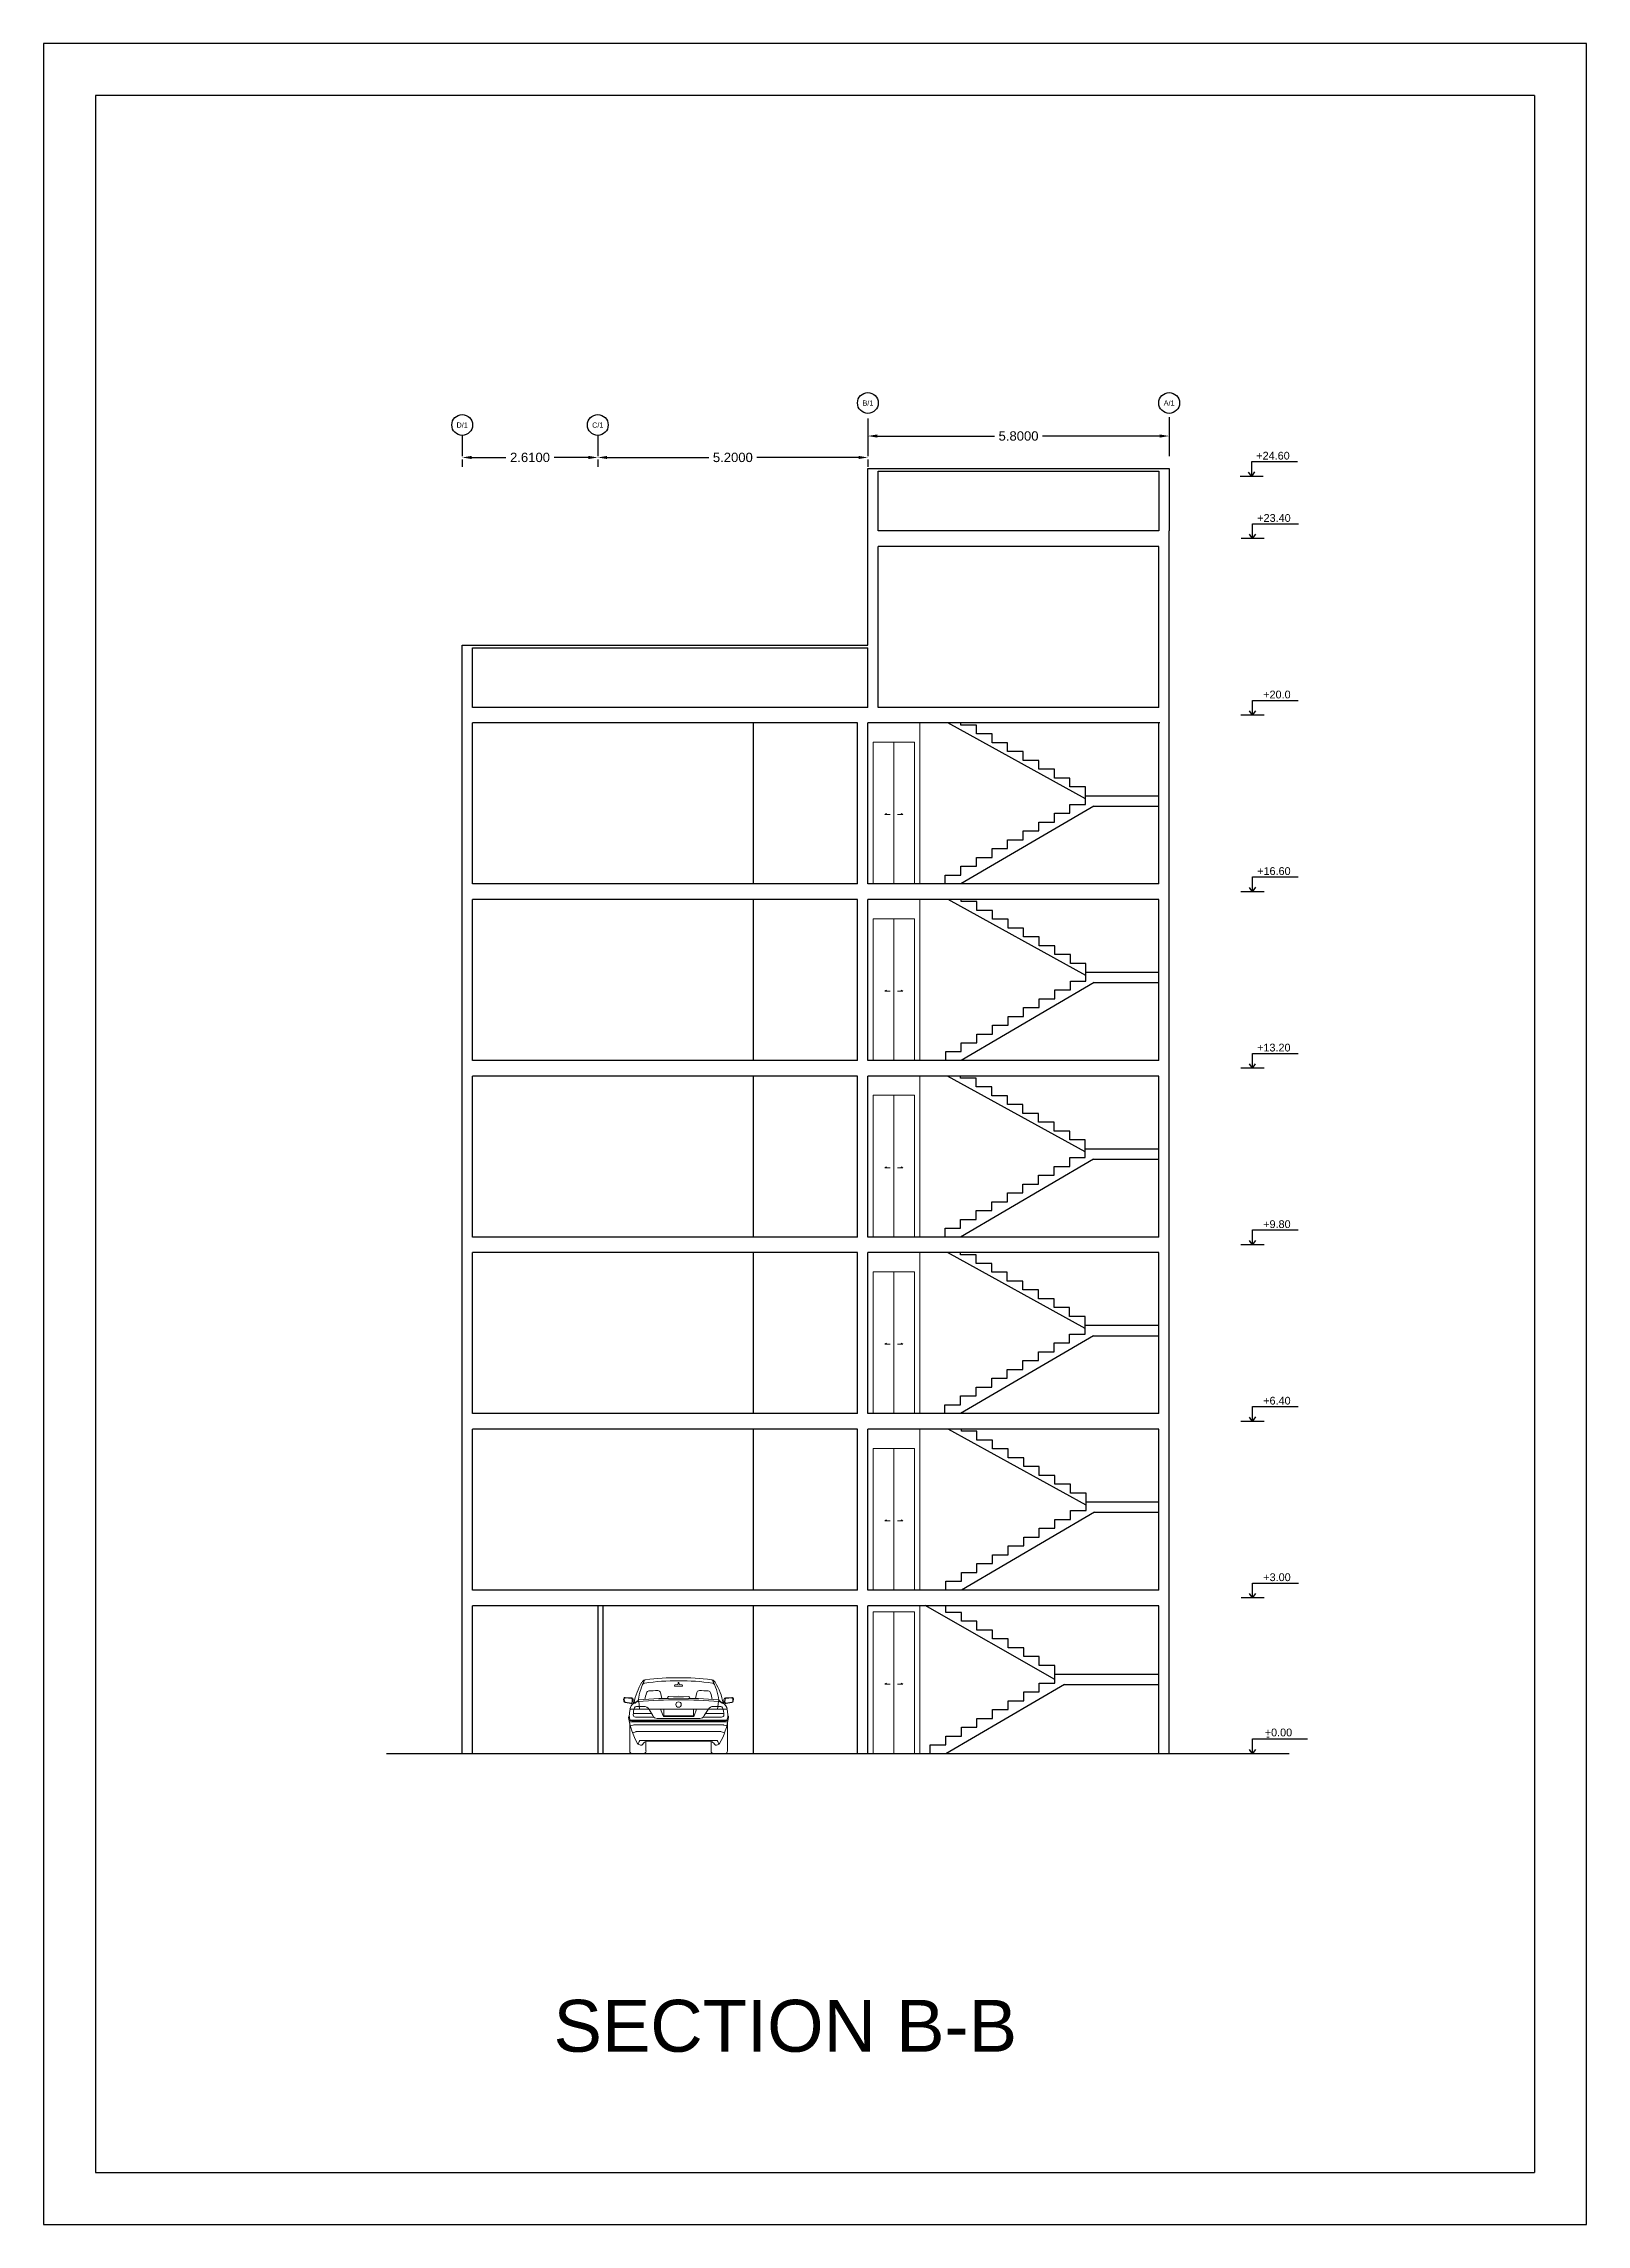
# Model space of a CAD drawing. Header units: metres. Extents: x 118 to 385, y 94 to 136.
# Drawn here: x 281.52 to 311.22, y 93.69 to 135.69 of the extents above; entities that cross this region are included whole.
import ezdxf
from ezdxf.enums import TextEntityAlignment as Align

# ---------------------------------------------------------------- set-up
doc = ezdxf.new("R2010")
doc.units = ezdxf.units.M
doc.header["$MEASUREMENT"] = 0
doc.linetypes.add('CENTER', pattern=[2, 1.25, -0.25, 0.25, -0.25])
for name, color, linetype in [('3', 3, 'Continuous'), ('6', 6, 'Continuous'), ('CENTERLINES', 7, 'Continuous'), ('GRID', 1, 'Continuous'), ('Text', 8, 'Continuous')]:
    doc.layers.add(name, color=color, linetype=linetype)
doc.layers.add('Layer5', color=31, linetype='Continuous', lineweight=9)
doc.styles.get("Standard").update_dxf_attribs({"font": 'arial.ttf'})
doc.dimstyles.get("Standard").update_dxf_attribs({"dimtxt": 0.18, "dimasz": 0.18, "dimexe": 0.18, "dimexo": 0.0625, "dimgap": 0.09, "dimtad": 0, "dimtih": 1, "dimtoh": 1, "dimdec": 4, "dimzin": 0, "dimdsep": 46, "dimtxsty": 'Standard', "dimcen": 0.09, "dimadec": 0, "dimazin": 0, "dimtfac": 1, "dimtdec": 4, "dimtofl": 0, "dimtmove": 0, "dimatfit": 3, "dimfxl": 1, "dimtolj": 1, "dimtzin": 0, "dimarcsym": 0})

# ---------------------------------------------------------------- blocks, each defined once
blk = doc.blocks.new('*D554')
at = {"color": 0, "lineweight": -2, "transparency": 16777216}
for p, q in [((297.39, 128.47), (297.39, 127.952)), ((297.57, 128.132), (299.826, 128.132)), ((303.01, 128.132), (300.753, 128.132)), ((303.19, 128.494), (303.19, 127.952))]:
    blk.add_line(p, q, dxfattribs=at)
at = {"color": 0, "transparency": 16777216}
for points in [[(297.57, 128.162), (297.57, 128.102), (297.39, 128.132)], [(303.01, 128.162), (303.01, 128.102), (303.19, 128.132)]]:
    blk.add_solid(points, dxfattribs=at)
at = {"layer": 'Defpoints', "color": 0, "transparency": 16777216}
for p in [(297.39, 128.533), (303.19, 128.556), (297.39, 128.132)]:
    blk.add_point(p, dxfattribs=at)
at = {"color": 0, "transparency": 16777216, "insert": (300.29, 128.132), "char_height": 0.18, "attachment_point": 5}
blk.add_mtext('\\A1;5.8000', dxfattribs=at)
blk = doc.blocks.new('*D555')
at = {"color": 0, "lineweight": -2, "transparency": 16777216}
for p, q in [((292.19, 127.682), (292.19, 127.539)), ((292.37, 127.719), (294.326, 127.719)), ((297.21, 127.719), (295.253, 127.719)), ((297.39, 127.682), (297.39, 127.539))]:
    blk.add_line(p, q, dxfattribs=at)
at = {"color": 0, "transparency": 16777216}
for points in [[(292.37, 127.749), (292.37, 127.689), (292.19, 127.719)], [(297.21, 127.749), (297.21, 127.689), (297.39, 127.719)]]:
    blk.add_solid(points, dxfattribs=at)
at = {"layer": 'Defpoints', "color": 0, "transparency": 16777216}
for p in [(292.19, 127.745), (292.19, 127.719), (297.39, 127.745)]:
    blk.add_point(p, dxfattribs=at)
at = {"color": 0, "transparency": 16777216, "insert": (294.79, 127.719), "char_height": 0.18, "attachment_point": 5}
blk.add_mtext('\\A1;5.2000', dxfattribs=at)
blk = doc.blocks.new('*D556')
at = {"color": 0, "lineweight": -2, "transparency": 16777216}
for p, q in [((289.58, 127.682), (289.58, 127.539)), ((289.76, 127.719), (290.42, 127.719)), ((292.01, 127.719), (291.35, 127.719)), ((292.19, 127.682), (292.19, 127.539))]:
    blk.add_line(p, q, dxfattribs=at)
at = {"color": 0, "transparency": 16777216}
for points in [[(289.76, 127.749), (289.76, 127.689), (289.58, 127.719)], [(292.01, 127.749), (292.01, 127.689), (292.19, 127.719)]]:
    blk.add_solid(points, dxfattribs=at)
at = {"layer": 'Defpoints', "color": 0, "transparency": 16777216}
for p in [(289.58, 127.745), (289.58, 127.719), (292.19, 127.745)]:
    blk.add_point(p, dxfattribs=at)
at = {"color": 0, "transparency": 16777216, "insert": (290.885, 127.719), "char_height": 0.18, "attachment_point": 5}
blk.add_mtext('\\A1;2.6100', dxfattribs=at)
blk = doc.blocks.new('ACAR')
for p, q in [((-0.323, 0.823), (-0.349, 0.938)), ((-0.209, 0.849), (-0.222, 0.826)), ((0, 0.867), (-0.193, 0.86)), ((-0.072, 1.086), (-0.077, 1.071)), ((-0.068, 1.059), (0, 1.059)), ((-0.021, 1.093), (-0.067, 1.09)), ((-0.007, 1.127), (-0.009, 1.104)), ((0.068, 1.059), (0, 1.059)), ((0, 0.867), (0.193, 0.86)), ((0.007, 1.127), (0.009, 1.104)), ((0.021, 1.093), (0.067, 1.09)), ((0.072, 1.086), (0.077, 1.071)), ((0.209, 0.849), (0.222, 0.826)), ((0.323, 0.823), (0.349, 0.938)), ((-1.047, 0.812), (-1.042, 0.773)), ((-0.909, 0.827), (-1.026, 0.834)), ((-1.026, 0.755), (-0.909, 0.737)), ((-0.933, 0.616), (-0.937, 0.616)), ((-0.892, 0.752), (-0.895, 0.813)), ((-0.521, 0.537), (-0.872, 0.537)), ((0, 0.62), (-0.857, 0.62)), ((-0.474, 0.465), (-0.829, 0.465)), ((-0.674, 0.671), (-0.813, 0.671)), ((-0.776, 0.794), (-0.767, 0.767)), ((-0.774, 0.803), (-0.772, 0.802)), ((-0.767, 0.767), (-0.749, 0.62)), ((-0.496, 0.496), (-0.568, 0.612)), ((0, 0.439), (-0.409, 0.439)), ((-0.299, 0.492), (-0.345, 0.62)), ((-0.285, 0.502), (-0.285, 0.62)), ((0, 0.489), (-0.272, 0.489)), ((0, 0.476), (-0.271, 0.476)), ((0, 0.62), (0.857, 0.62)), ((0, 0.489), (0.272, 0.489)), ((0, 0.476), (0.271, 0.476)), ((0, 0.439), (0.409, 0.439)), ((0.285, 0.502), (0.285, 0.62)), ((0.299, 0.492), (0.345, 0.62)), ((0.474, 0.465), (0.829, 0.465)), ((0.496, 0.496), (0.568, 0.612)), ((0.521, 0.537), (0.872, 0.537)), ((0.674, 0.671), (0.813, 0.671)), ((0.767, 0.767), (0.749, 0.62)), ((0.776, 0.794), (0.767, 0.767)), ((0.774, 0.803), (0.772, 0.802)), ((0.892, 0.752), (0.895, 0.813)), ((0.909, 0.827), (1.026, 0.834)), ((1.026, 0.755), (0.909, 0.737)), ((0.933, 0.616), (0.937, 0.616)), ((1.047, 0.812), (1.042, 0.773)), ((-0.92, 0.407), (-0.952, 0.401)), ((-0.896, 0.395), (-0.949, 0.385)), ((-0.902, 0.375), (-0.945, 0.366)), ((-0.941, -0.187), (-0.941, 0.346)), ((-0.879, 0.312), (-0.93, 0.299)), ((0, 0.408), (-0.909, 0.408)), ((0, 0.395), (-0.896, 0.395)), ((0, 0.376), (-0.889, 0.376)), ((-0.825, 0.184), (-0.886, 0.161)), ((0, 0.314), (-0.863, 0.314)), ((0, 0.188), (-0.802, 0.188)), ((0, 0.018), (-0.728, 0.018)), ((0, 0), (-0.611, 0)), ((0, 0.408), (0.909, 0.408)), ((0, 0.395), (0.896, 0.395)), ((0, 0.376), (0.889, 0.376)), ((0, 0.314), (0.863, 0.314)), ((0, 0.188), (0.802, 0.188)), ((0, 0.018), (0.728, 0.018)), ((0, 0), (0.611, 0)), ((0.825, 0.184), (0.886, 0.161)), ((0.879, 0.312), (0.93, 0.299)), ((0.896, 0.395), (0.949, 0.385)), ((0.902, 0.375), (0.945, 0.366)), ((0.92, 0.407), (0.952, 0.401)), ((0.941, -0.187), (0.941, 0.346)), ((-0.891, -0.238), (-0.677, -0.238)), ((-0.777, -0.054), (-0.757, -0.002)), ((-0.627, -0.187), (-0.627, -0.002)), ((0.627, -0.187), (0.627, -0.002)), ((0.891, -0.238), (0.677, -0.238)), ((0.777, -0.054), (0.757, -0.002))]:
    blk.add_line(p, q)
for points in [[(-0.902, 0.837), (-1.025, 0.844, 0.464713), (-1.057, 0.811), (-1.052, 0.772, 0.336914), (-1.027, 0.746), (-0.881, 0.722)], [(0.902, 0.837), (1.025, 0.844, -0.464713), (1.057, 0.811), (1.052, 0.772, -0.336914), (1.027, 0.746), (0.881, 0.722)]]:
    blk.add_lwpolyline(points, format="xyb")
for centre, radius, start, end in [((0.25, 0.547), 1.122, 148.2567, 170.3602), ((0.532, 0.586), 1.325, 153.1256, 170.9416), ((-0.598, 1.07), 0.125, 114.2727, 147.9429), ((-0.646, 1.069), 0.0517, 95.3452, 165.4082), ((-0.616, 1.059), 0.125, 98.2803, 107.1446), ((-0.052, -2.876), 4.041, 89.2666, 98.5259), ((0.481, 0.599), 1.148, 163.0809, 169.5558), ((-0.052, -2.816), 4.041, 89.2666, 98.2803), ((-0.569, 0.919), 0.0502, 93.3321, 163.0809), ((-0.009, -8.715), 9.7, 92.3114, 93.3321), ((-0.398, 0.927), 0.0502, 12.7137, 92.3114), ((-0.193, 0.841), 0.0188, 92.1733, 152.6842), ((-0.068, 1.068), 0.00941, 162.4632, 270), ((-0.066, 1.084), 0.00627, 100.9466, 162.4632), ((-0.021, 1.105), 0.0125, 272.7001, 355.9646), ((0, 1.127), 0.00717, 90, 178.4777), ((0.052, -2.816), 4.041, 81.7197, 90.7334), ((0.052, -2.876), 4.041, 81.4741, 90.7334), ((0, 1.127), 0.00717, 1.5223, 90), ((0.021, 1.105), 0.0125, 184.0354, 267.2999), ((0.066, 1.084), 0.00627, 17.5368, 79.0534), ((0.068, 1.068), 0.00941, 270, 17.5368), ((0.193, 0.841), 0.0188, 27.3158, 87.8267), ((0.398, 0.927), 0.0502, 87.6886, 167.2863), ((0.009, -8.715), 9.7, 86.6679, 87.6886), ((0.569, 0.919), 0.0502, 16.9191, 86.6679), ((-0.481, 0.599), 1.148, 10.4442, 16.9191), ((0.616, 1.059), 0.125, 72.8554, 81.7197), ((-0.532, 0.586), 1.325, 9.0584, 26.8744), ((0.598, 1.07), 0.125, 32.0571, 65.7273), ((0.646, 1.069), 0.0517, 14.5918, 84.6548), ((-0.272, 0.538), 1.145, 9.8678, 31.5153), ((-1.027, 0.814), 0.02, 86.8302, 186.4624), ((-1.023, 0.775), 0.02, 186.4624, 260.9399), ((-0.926, 0.464), 0.0351, 130.2778, 186.0921), ((0.354, 0.631), 1.326, 187.3981, 210.552), ((-0.499, 0.498), 0.449, 164.7778, 180.9566), ((-0.509, 0.534), 0.441, 185.5666, 196.9837), ((-0.781, 0.596), 0.158, 118.5134, 172.665), ((-0.875, 0.209), 0.411, 87.3844, 98.0458), ((-0.91, 0.812), 0.015, 2.571, 86.4627), ((-0.907, 0.752), 0.015, 260.9399, 2.571), ((-0.904, 0.807), 0.03, 357.8689, 86.4627), ((-0.882, 0.712), 0.01, 56.7449, 80.9399), ((-0.424, 0.498), 0.449, 160.8185, 178.5407), ((-0.829, 0.509), 0.0439, 178.5407, 270), ((-1.028, 1.064), 0.372, 297.4849, 311.7816), ((-0.813, 0.633), 0.0376, 90, 160.8185), ((-0.788, 0.796), 0.0125, 311.7816, 350.2116), ((-0.772, 0.735), 0.0314, 94.5292, 103.4183), ((-0.009, -8.903), 9.7, 89.9496, 94.5292), ((-0.764, 0.811), 0.0125, 231.1355, 274.4634), ((-0.009, -8.872), 9.7, 89.9496, 94.4634), ((-0.674, 0.546), 0.125, 31.9122, 90), ((-0.409, 0.533), 0.0941, 203.0649, 270), ((-0.271, 0.507), 0.0314, 208.5068, 270), ((-0.272, 0.502), 0.0125, 180, 270), ((0, 0.708), 0.0521, 90, 270), ((0.009, -8.872), 9.7, 85.5366, 90.0504), ((0.009, -8.903), 9.7, 85.4708, 90.0504), ((0, 0.708), 0.0521, 270, 90), ((0.271, 0.507), 0.0314, 270, 331.4932), ((0.272, 0.502), 0.0125, 270, 360), ((0.409, 0.533), 0.0941, 270, 336.9351), ((0.674, 0.546), 0.125, 90, 148.0878), ((0.764, 0.811), 0.0125, 265.5366, 308.8645), ((0.772, 0.735), 0.0314, 76.5817, 85.4708), ((0.788, 0.796), 0.0125, 189.7884, 228.2184), ((1.028, 1.064), 0.372, 228.2184, 242.5151), ((-0.354, 0.631), 1.326, 329.448, 352.6019), ((0.813, 0.633), 0.0376, 19.1815, 90), ((0.829, 0.509), 0.0439, 270, 1.4593), ((0.424, 0.498), 0.449, 1.4593, 19.1815), ((0.781, 0.596), 0.158, 7.335, 61.4866), ((0.875, 0.209), 0.411, 81.9542, 92.6156), ((0.904, 0.807), 0.03, 93.5373, 182.1311), ((0.882, 0.712), 0.01, 99.0601, 123.2551), ((0.907, 0.752), 0.015, 177.429, 279.0601), ((0.91, 0.812), 0.015, 93.5373, 177.429), ((0.509, 0.534), 0.441, 343.0163, 354.4334), ((0.499, 0.498), 0.449, 359.0434, 15.2222), ((0.926, 0.464), 0.0351, 353.9079, 49.7222), ((1.027, 0.814), 0.02, 353.5376, 93.1698), ((1.023, 0.775), 0.02, 279.0601, 353.5376), ((-0.909, 0.345), 0.0627, 90, 99.9837), ((-0.889, 0.314), 0.0627, 90, 101.5164), ((-0.863, 0.251), 0.0627, 90, 104.521), ((-0.802, 0.125), 0.0627, 90, 110.7649), ((-0.728, -0.014), 0.0314, 90, 158.4736), ((-0.611, -0.063), 0.0627, 90, 123.3828), ((0.611, -0.063), 0.0627, 56.6172, 90), ((0.728, -0.014), 0.0314, 21.5264, 90), ((0.802, 0.125), 0.0627, 69.2351, 90), ((0.863, 0.251), 0.0627, 75.479, 90), ((0.889, 0.314), 0.0627, 78.4836, 90), ((0.909, 0.345), 0.0627, 80.0163, 90), ((-0.891, -0.187), 0.0502, 180, 270), ((-0.761, -0.027), 0.0314, 210.552, 238.517), ((-0.685, 0.097), 0.177, 238.517, 260.417), ((-0.713, -0.065), 0.0125, 264.2413, 338.0108), ((-0.547, -0.16), 0.179, 123.3828, 149.7296), ((-0.677, -0.187), 0.0502, 270, 0), ((0.677, -0.187), 0.0502, 180, 270), ((0.547, -0.16), 0.179, 30.2704, 56.6172), ((0.713, -0.065), 0.0125, 201.9892, 275.7587), ((0.685, 0.097), 0.177, 279.583, 301.483), ((0.761, -0.027), 0.0314, 301.483, 329.448), ((0.891, -0.187), 0.0502, 270, 0)]:
    blk.add_arc(centre, radius, start, end)
for points in [[(-0.858, 0.734), (-0.876, 0.742), (-0.875, 0.774), (-0.874, 0.806)], [(0.858, 0.734), (0.876, 0.742), (0.875, 0.774), (0.874, 0.806)]]:
    blk.add_open_spline(points, degree=3)
for points in [[(-0.856, 0.734), (-0.85, 0.732), (-0.836, 0.728), (-0.818, 0.756), (-0.795, 0.762), (-0.779, 0.766)], [(0.856, 0.734), (0.85, 0.732), (0.836, 0.728), (0.818, 0.756), (0.795, 0.762), (0.779, 0.766)]]:
    blk.add_open_spline(points, degree=3, knots=[0, 0, 0, 0, 0.0285739, 0.0606288, 0.1378858, 0.1378858, 0.1378858, 0.1378858])

msp = doc.modelspace()

# ---------------------------------------------------------------- linework, layer by layer
for p, q in [((311.22146, 135.68933), (281.52146, 135.68933)), ((281.52146, 135.68933), (281.52146, 93.68933)), ((311.22146, 93.68933), (311.22146, 135.68933)), ((310.22146, 134.68933), (282.52146, 134.68933)), ((282.52146, 134.68933), (282.52146, 94.68933)), ((310.22146, 134.68933), (310.22146, 94.68933)), ((297.38969, 126.30516), (297.38969, 127.50516)), ((297.38969, 127.50516), (303.18969, 127.50516)), ((297.58969, 127.45516), (302.98969, 127.45516)), ((297.58969, 126.30516), (297.58969, 127.45516)), ((302.98969, 127.45516), (302.98969, 126.30516)), ((303.18969, 127.50516), (303.18969, 126.30516)), ((289.57969, 122.90516), (289.57969, 124.10516)), ((289.57969, 124.10516), (297.38969, 124.10516)), ((289.77969, 122.90516), (289.77969, 124.05516)), ((289.77969, 124.05516), (297.38969, 124.05516)), ((301.57966, 121.14291), (298.92714, 122.60516)), ((299.17966, 122.56516), (299.17966, 122.60516)), ((299.47966, 122.56516), (299.17966, 122.56516)), ((299.47966, 122.39516), (299.47966, 122.56516)), ((299.77966, 122.39516), (299.47966, 122.39516)), ((299.77966, 122.22516), (299.77966, 122.39516)), ((300.07966, 122.22516), (299.77966, 122.22516)), ((300.07966, 122.05516), (300.07966, 122.22516)), ((300.37966, 122.05516), (300.07966, 122.05516)), ((300.37966, 121.88516), (300.37966, 122.05516)), ((300.67966, 121.88516), (300.37966, 121.88516)), ((300.67966, 121.71516), (300.67966, 121.88516)), ((300.97966, 121.71516), (300.67966, 121.71516)), ((300.97966, 121.54516), (300.97966, 121.71516)), ((301.27966, 121.54516), (300.97966, 121.54516)), ((301.27966, 121.37516), (301.27966, 121.54516)), ((301.27966, 121.37516), (301.27966, 121.54516)), ((301.73999, 121.00516), (299.17966, 119.50516)), ((301.57966, 121.37516), (301.27966, 121.37516)), ((301.27966, 120.86516), (301.27966, 121.03516)), ((301.27966, 121.03516), (301.57966, 121.03516)), ((301.57966, 121.20516), (301.57966, 121.37516)), ((301.57966, 121.03516), (301.57966, 121.20516)), ((301.57966, 121.20516), (302.97966, 121.20516)), ((301.73999, 121.00516), (302.97966, 121.00516)), ((300.67966, 120.52516), (300.67966, 120.69516)), ((300.67966, 120.69516), (300.97966, 120.69516)), ((300.97966, 120.69516), (300.97966, 120.86516)), ((300.97966, 120.86516), (301.27966, 120.86516)), ((299.77966, 120.01516), (299.77966, 120.18516)), ((299.77966, 120.18516), (300.07966, 120.18516)), ((300.07966, 120.18516), (300.07966, 120.35516)), ((300.07966, 120.35516), (300.37966, 120.35516)), ((300.37966, 120.35516), (300.37966, 120.52516)), ((300.37966, 120.52516), (300.67966, 120.52516)), ((299.17966, 119.67516), (299.17966, 119.84516)), ((299.17966, 119.67516), (299.17966, 119.84516)), ((299.17966, 119.84516), (299.47966, 119.84516)), ((299.47966, 119.84516), (299.47966, 120.01516)), ((299.47966, 120.01516), (299.77966, 120.01516)), ((298.87966, 119.50516), (298.87966, 119.67516)), ((298.87966, 119.67516), (299.17966, 119.67516)), ((301.5871, 117.74291), (298.93458, 119.20516)), ((299.1871, 119.16516), (299.1871, 119.20516)), ((299.4871, 119.16516), (299.1871, 119.16516)), ((299.4871, 118.99516), (299.4871, 119.16516)), ((299.7871, 118.99516), (299.4871, 118.99516)), ((299.7871, 118.82516), (299.7871, 118.99516)), ((300.0871, 118.82516), (299.7871, 118.82516)), ((300.0871, 118.65516), (300.0871, 118.82516)), ((300.3871, 118.65516), (300.0871, 118.65516)), ((300.3871, 118.48516), (300.3871, 118.65516)), ((300.6871, 118.48516), (300.3871, 118.48516)), ((300.6871, 118.31516), (300.6871, 118.48516)), ((300.9871, 118.31516), (300.6871, 118.31516)), ((300.9871, 118.14516), (300.9871, 118.31516)), ((301.2871, 118.14516), (300.9871, 118.14516)), ((301.2871, 117.97516), (301.2871, 118.14516)), ((301.2871, 117.97516), (301.2871, 118.14516)), ((301.74743, 117.60516), (299.1871, 116.10516)), ((301.5871, 117.97516), (301.2871, 117.97516)), ((301.2871, 117.46516), (301.2871, 117.63516)), ((301.2871, 117.63516), (301.5871, 117.63516)), ((301.5871, 117.80516), (301.5871, 117.97516)), ((301.5871, 117.63516), (301.5871, 117.80516)), ((301.5871, 117.80516), (302.9871, 117.80516)), ((301.74743, 117.60516), (302.9871, 117.60516)), ((300.6871, 117.12516), (300.6871, 117.29516)), ((300.6871, 117.29516), (300.9871, 117.29516)), ((300.9871, 117.29516), (300.9871, 117.46516)), ((300.9871, 117.46516), (301.2871, 117.46516)), ((299.7871, 116.61516), (299.7871, 116.78516)), ((299.7871, 116.78516), (300.0871, 116.78516)), ((300.0871, 116.78516), (300.0871, 116.95516)), ((300.0871, 116.95516), (300.3871, 116.95516)), ((300.3871, 116.95516), (300.3871, 117.12516)), ((300.3871, 117.12516), (300.6871, 117.12516)), ((299.1871, 116.27516), (299.1871, 116.44516)), ((299.1871, 116.27516), (299.1871, 116.44516)), ((299.1871, 116.44516), (299.4871, 116.44516)), ((299.4871, 116.44516), (299.4871, 116.61516)), ((299.4871, 116.61516), (299.7871, 116.61516)), ((298.8871, 116.10516), (298.8871, 116.27516)), ((298.8871, 116.27516), (299.1871, 116.27516)), ((301.57484, 114.34291), (298.92232, 115.80516)), ((299.17484, 115.76516), (299.17484, 115.80516)), ((299.47484, 115.76516), (299.17484, 115.76516)), ((299.47484, 115.59516), (299.47484, 115.76516)), ((299.77484, 115.59516), (299.47484, 115.59516)), ((299.77484, 115.42516), (299.77484, 115.59516)), ((300.07484, 115.42516), (299.77484, 115.42516)), ((300.07484, 115.25516), (300.07484, 115.42516)), ((300.37484, 115.25516), (300.07484, 115.25516)), ((300.37484, 115.08516), (300.37484, 115.25516)), ((300.67484, 115.08516), (300.37484, 115.08516)), ((300.67484, 114.91516), (300.67484, 115.08516)), ((300.97484, 114.91516), (300.67484, 114.91516)), ((300.97484, 114.74516), (300.97484, 114.91516)), ((301.27484, 114.74516), (300.97484, 114.74516)), ((301.27484, 114.57516), (301.27484, 114.74516)), ((301.27484, 114.57516), (301.27484, 114.74516)), ((301.57484, 114.57516), (301.27484, 114.57516)), ((301.57484, 114.40516), (301.57484, 114.57516)), ((301.57484, 114.23516), (301.57484, 114.40516)), ((301.57484, 114.40516), (302.97484, 114.40516)), ((301.73517, 114.20516), (299.17484, 112.70516)), ((300.67484, 113.72516), (300.67484, 113.89516)), ((300.67484, 113.89516), (300.97484, 113.89516)), ((300.97484, 113.89516), (300.97484, 114.06516)), ((300.97484, 114.06516), (301.27484, 114.06516)), ((301.27484, 114.06516), (301.27484, 114.23516)), ((301.27484, 114.23516), (301.57484, 114.23516)), ((301.73517, 114.20516), (302.97484, 114.20516)), ((300.07484, 113.38516), (300.07484, 113.55516)), ((300.07484, 113.55516), (300.37484, 113.55516)), ((300.37484, 113.55516), (300.37484, 113.72516)), ((300.37484, 113.72516), (300.67484, 113.72516)), ((299.17484, 112.87516), (299.17484, 113.04516)), ((299.17484, 112.87516), (299.17484, 113.04516)), ((299.17484, 113.04516), (299.47484, 113.04516)), ((299.47484, 113.04516), (299.47484, 113.21516)), ((299.47484, 113.21516), (299.77484, 113.21516)), ((299.77484, 113.21516), (299.77484, 113.38516)), ((299.77484, 113.38516), (300.07484, 113.38516)), ((298.87484, 112.70516), (298.87484, 112.87516)), ((298.87484, 112.87516), (299.17484, 112.87516)), ((301.57379, 110.94291), (298.92127, 112.40516)), ((299.17379, 112.36516), (299.17379, 112.40516)), ((299.47379, 112.36516), (299.17379, 112.36516)), ((299.47379, 112.19516), (299.47379, 112.36516)), ((299.77379, 112.19516), (299.47379, 112.19516)), ((299.77379, 112.02516), (299.77379, 112.19516)), ((300.07379, 112.02516), (299.77379, 112.02516)), ((300.07379, 111.85516), (300.07379, 112.02516)), ((300.37379, 111.85516), (300.07379, 111.85516)), ((300.37379, 111.68516), (300.37379, 111.85516)), ((300.67379, 111.68516), (300.37379, 111.68516)), ((300.67379, 111.51516), (300.67379, 111.68516)), ((300.97379, 111.51516), (300.67379, 111.51516)), ((300.97379, 111.34516), (300.97379, 111.51516)), ((301.27379, 111.34516), (300.97379, 111.34516)), ((301.27379, 111.17516), (301.27379, 111.34516)), ((301.27379, 111.17516), (301.27379, 111.34516)), ((301.57379, 111.17516), (301.27379, 111.17516)), ((301.57379, 111.00516), (301.57379, 111.17516)), ((301.57379, 110.83516), (301.57379, 111.00516)), ((301.57379, 111.00516), (302.97379, 111.00516)), ((301.73412, 110.80516), (299.17379, 109.30516)), ((300.67379, 110.32516), (300.67379, 110.49516)), ((300.67379, 110.49516), (300.97379, 110.49516)), ((300.97379, 110.49516), (300.97379, 110.66516)), ((300.97379, 110.66516), (301.27379, 110.66516)), ((301.27379, 110.66516), (301.27379, 110.83516)), ((301.27379, 110.83516), (301.57379, 110.83516)), ((301.73412, 110.80516), (302.97379, 110.80516)), ((300.07379, 109.98516), (300.07379, 110.15516)), ((300.07379, 110.15516), (300.37379, 110.15516)), ((300.37379, 110.15516), (300.37379, 110.32516)), ((300.37379, 110.32516), (300.67379, 110.32516)), ((299.17379, 109.47516), (299.17379, 109.64516)), ((299.17379, 109.47516), (299.17379, 109.64516)), ((299.17379, 109.64516), (299.47379, 109.64516)), ((299.47379, 109.64516), (299.47379, 109.81516)), ((299.47379, 109.81516), (299.77379, 109.81516)), ((299.77379, 109.81516), (299.77379, 109.98516)), ((299.77379, 109.98516), (300.07379, 109.98516)), ((298.87379, 109.30516), (298.87379, 109.47516)), ((298.87379, 109.47516), (299.17379, 109.47516)), ((301.58969, 107.54291), (298.93716, 109.00516)), ((299.18969, 108.96516), (299.18969, 109.00516)), ((299.48969, 108.96516), (299.18969, 108.96516)), ((299.48969, 108.79516), (299.48969, 108.96516)), ((299.78969, 108.79516), (299.48969, 108.79516)), ((299.78969, 108.62516), (299.78969, 108.79516)), ((300.08969, 108.62516), (299.78969, 108.62516)), ((300.08969, 108.45516), (300.08969, 108.62516)), ((300.38969, 108.45516), (300.08969, 108.45516)), ((300.38969, 108.28516), (300.38969, 108.45516)), ((300.68969, 108.28516), (300.38969, 108.28516)), ((300.68969, 108.11516), (300.68969, 108.28516)), ((300.98969, 108.11516), (300.68969, 108.11516)), ((300.98969, 107.94516), (300.98969, 108.11516)), ((301.28969, 107.94516), (300.98969, 107.94516)), ((301.28969, 107.77516), (301.28969, 107.94516)), ((301.28969, 107.77516), (301.28969, 107.94516)), ((301.58969, 107.77516), (301.28969, 107.77516)), ((301.58969, 107.60516), (301.58969, 107.77516)), ((301.58969, 107.43516), (301.58969, 107.60516)), ((301.58969, 107.60516), (302.98969, 107.60516)), ((301.75001, 107.40516), (299.18969, 105.90516)), ((300.98969, 107.09516), (300.98969, 107.26516)), ((300.98969, 107.26516), (301.28969, 107.26516)), ((301.28969, 107.26516), (301.28969, 107.43516)), ((301.28969, 107.43516), (301.58969, 107.43516)), ((301.75001, 107.40516), (302.98969, 107.40516)), ((300.08969, 106.58516), (300.08969, 106.75516)), ((300.08969, 106.75516), (300.38969, 106.75516)), ((300.38969, 106.75516), (300.38969, 106.92516)), ((300.38969, 106.92516), (300.68969, 106.92516)), ((300.68969, 106.92516), (300.68969, 107.09516)), ((300.68969, 107.09516), (300.98969, 107.09516)), ((299.48969, 106.24516), (299.48969, 106.41516)), ((299.48969, 106.41516), (299.78969, 106.41516)), ((299.78969, 106.41516), (299.78969, 106.58516)), ((299.78969, 106.58516), (300.08969, 106.58516)), ((298.88969, 105.90516), (298.88969, 106.07516)), ((298.88969, 106.07516), (299.18969, 106.07516)), ((299.18969, 106.07516), (299.18969, 106.24516)), ((299.18969, 106.07516), (299.18969, 106.24516)), ((299.18969, 106.24516), (299.48969, 106.24516)), ((292.18969, 105.60516), (292.18969, 102.75516)), ((292.28969, 105.60516), (292.28969, 102.75516)), ((300.98739, 104.18258), (298.48972, 105.60657)), ((298.88969, 105.47516), (298.88969, 105.60516)), ((299.18969, 105.47516), (298.88969, 105.47516)), ((299.18969, 105.30516), (299.18969, 105.47516)), ((299.48969, 105.30516), (299.18969, 105.30516)), ((299.48969, 105.13516), (299.48969, 105.30516)), ((299.78969, 105.13516), (299.48969, 105.13516)), ((299.78969, 104.96516), (299.78969, 105.13516)), ((300.08969, 104.96516), (299.78969, 104.96516)), ((300.08969, 104.79516), (300.08969, 104.96516)), ((300.38969, 104.79516), (300.08969, 104.79516)), ((300.38969, 104.62516), (300.38969, 104.79516)), ((300.68969, 104.62516), (300.38969, 104.62516)), ((300.68969, 104.45516), (300.68969, 104.62516)), ((300.98969, 104.45516), (300.68969, 104.45516)), ((300.98969, 104.28516), (300.98969, 104.45516)), ((300.98969, 104.11516), (300.98969, 104.28516)), ((300.98969, 104.28516), (302.98969, 104.28516)), ((301.17627, 104.08516), (298.88866, 102.75321)), ((300.08969, 103.60516), (300.08969, 103.77516)), ((300.08969, 103.77516), (300.38969, 103.77516)), ((300.38969, 103.77516), (300.38969, 103.94516)), ((300.38969, 103.94516), (300.68969, 103.94516)), ((300.68969, 103.94516), (300.68969, 104.11516)), ((300.68969, 104.11516), (300.98969, 104.11516)), ((301.17627, 104.08516), (302.98969, 104.08516)), ((299.48969, 103.26516), (299.48969, 103.43516)), ((299.48969, 103.43516), (299.78969, 103.43516)), ((299.78969, 103.43516), (299.78969, 103.60516)), ((299.78969, 103.60516), (300.08969, 103.60516)), ((298.58969, 102.75516), (298.58969, 102.92516)), ((298.58969, 102.92516), (298.88969, 102.92516)), ((298.88969, 102.92516), (298.88969, 103.09516)), ((298.88969, 102.92516), (298.88969, 103.09516)), ((298.88969, 103.09516), (299.18969, 103.09516)), ((299.18969, 103.09516), (299.18969, 103.26516)), ((299.18969, 103.26516), (299.48969, 103.26516)), ((288.12414, 102.75516), (305.49732, 102.75516)), ((297.38969, 102.75516), (297.68969, 102.75516)), ((282.52146, 94.68933), (310.22146, 94.68933)), ((281.52146, 93.68933), (311.22146, 93.68933))]:
    msp.add_line(p, q)
at = {"layer": '3', "color": 7, "lineweight": 0}
for p, q in [((297.88969, 122.23463), (297.88969, 119.50516)), ((298.38969, 122.60516), (298.38969, 119.50516)), ((297.71772, 120.84068), (297.74791, 120.85994)), ((297.82054, 120.84068), (297.71772, 120.84068)), ((297.95884, 120.84068), (298.06166, 120.84068)), ((298.06166, 120.84068), (298.03147, 120.85994)), ((298.38969, 119.20516), (298.38969, 116.10516)), ((297.88969, 118.83463), (297.88969, 116.10516)), ((297.71772, 117.44068), (297.74791, 117.45994)), ((297.82054, 117.44068), (297.71772, 117.44068)), ((297.95884, 117.44068), (298.06166, 117.44068)), ((298.06166, 117.44068), (298.03147, 117.45994)), ((298.38969, 115.80516), (298.38969, 112.70516)), ((297.88969, 115.43463), (297.88969, 112.70516)), ((297.71772, 114.04068), (297.74791, 114.05994)), ((297.82054, 114.04068), (297.71772, 114.04068)), ((297.95884, 114.04068), (298.06166, 114.04068)), ((298.06166, 114.04068), (298.03147, 114.05994)), ((298.38969, 112.40516), (298.38969, 109.30516)), ((297.88969, 112.03463), (297.88969, 109.30516)), ((297.71772, 110.64068), (297.74791, 110.65994)), ((297.82054, 110.64068), (297.71772, 110.64068)), ((297.95884, 110.64068), (298.06166, 110.64068)), ((298.06166, 110.64068), (298.03147, 110.65994)), ((298.38969, 109.00516), (298.38969, 105.90516)), ((297.38969, 108.63463), (297.38969, 105.90516)), ((297.88969, 108.63463), (297.88969, 105.90516)), ((297.71772, 107.24068), (297.74791, 107.25994)), ((297.82054, 107.24068), (297.71772, 107.24068)), ((297.95884, 107.24068), (298.06166, 107.24068)), ((298.06166, 107.24068), (298.03147, 107.25994)), ((297.38969, 105.48463), (297.38969, 102.75516)), ((297.88969, 105.48463), (297.88969, 102.75516)), ((298.38969, 105.60516), (298.38969, 102.75516)), ((297.71772, 104.09068), (297.74791, 104.10994)), ((297.82054, 104.09068), (297.71772, 104.09068)), ((297.95884, 104.09068), (298.06166, 104.09068)), ((298.06166, 104.09068), (298.03147, 104.10994))]:
    msp.add_line(p, q, dxfattribs=at)
for points in [[(297.49048, 122.23463), (298.2889, 122.23463), (298.2889, 119.50516), (297.49048, 119.50516)], [(297.49048, 118.83463), (298.2889, 118.83463), (298.2889, 116.10516), (297.49048, 116.10516)], [(297.49048, 115.43463), (298.2889, 115.43463), (298.2889, 112.70516), (297.49048, 112.70516)], [(297.49048, 112.03463), (298.2889, 112.03463), (298.2889, 109.30516), (297.49048, 109.30516)], [(297.49048, 108.63463), (298.2889, 108.63463), (298.2889, 105.90516), (297.49048, 105.90516)], [(297.49048, 105.48463), (298.2889, 105.48463), (298.2889, 102.75516), (297.49048, 102.75516)]]:
    msp.add_lwpolyline(points, close=True, dxfattribs=at)
at = {"layer": '6'}
for p, q in [((304.99986, 127.35516), (304.55391, 127.35516)), ((304.77832, 127.35516), (304.72009, 127.43895)), ((304.77832, 127.35516), (304.77832, 127.64073)), ((304.77832, 127.64073), (305.65895, 127.64073)), ((304.77832, 127.35516), (304.83789, 127.44094)), ((304.79708, 126.15516), (304.79708, 126.44073)), ((304.79708, 126.44073), (305.67771, 126.44073)), ((305.01862, 126.15516), (304.57267, 126.15516)), ((304.79708, 126.15516), (304.73885, 126.23895)), ((304.79708, 126.15516), (304.85665, 126.24094)), ((305.01718, 122.75516), (304.57123, 122.75516)), ((304.79564, 122.75516), (304.73742, 122.83895)), ((304.79564, 122.75516), (304.79564, 123.04073)), ((304.79564, 123.04073), (305.67627, 123.04073)), ((304.79564, 122.75516), (304.85521, 122.84094)), ((305.01718, 119.35516), (304.57123, 119.35516)), ((304.79564, 119.35516), (304.73742, 119.43895)), ((304.79564, 119.35516), (304.79564, 119.64073)), ((304.79564, 119.64073), (305.67627, 119.64073)), ((304.79564, 119.35516), (304.85521, 119.44094)), ((305.01575, 115.95516), (304.56981, 115.95516)), ((304.79422, 115.95516), (304.73599, 116.03895)), ((304.79422, 115.95516), (304.79422, 116.24073)), ((304.79422, 116.24073), (305.67484, 116.24073)), ((304.79422, 115.95516), (304.85378, 116.04094)), ((304.79564, 112.55516), (304.73742, 112.63895)), ((304.79564, 112.55516), (304.79564, 112.84073)), ((304.79564, 112.84073), (305.67627, 112.84073)), ((304.79564, 112.55516), (304.85521, 112.64094)), ((305.01718, 112.55516), (304.57123, 112.55516)), ((304.79564, 109.15516), (304.73742, 109.23895)), ((304.79564, 109.15516), (304.79564, 109.44073)), ((304.79564, 109.44073), (305.67627, 109.44073)), ((304.79564, 109.15516), (304.85521, 109.24094)), ((305.01718, 109.15516), (304.57123, 109.15516)), ((304.79708, 105.75516), (304.79708, 106.04073)), ((304.79708, 106.04073), (305.67771, 106.04073)), ((304.79708, 105.75516), (304.85665, 105.84094)), ((305.01862, 105.75516), (304.57267, 105.75516)), ((304.79708, 105.75516), (304.73885, 105.83895)), ((304.79564, 102.75516), (304.79564, 103.04073)), ((304.79564, 103.04073), (305.85233, 103.04073)), ((304.7955, 102.75241), (304.73728, 102.83619)), ((304.7955, 102.75241), (304.85507, 102.83818))]:
    msp.add_line(p, q, dxfattribs=at)
at = {"layer": 'CENTERLINES', "color": 7, "ltscale": 0.5}
for p, q in [((297.38969, 124.10516), (297.38969, 126.30516)), ((302.98969, 126.30516), (297.58969, 126.30516)), ((297.58969, 122.90516), (297.58969, 126.00516)), ((302.98969, 126.00516), (297.58969, 126.00516)), ((302.98969, 122.90516), (302.98969, 126.00516)), ((303.18969, 122.75516), (303.18969, 126.30516)), ((297.38969, 122.90516), (297.38969, 124.05516)), ((289.57969, 119.35516), (289.57969, 122.90516)), ((297.38969, 122.90516), (289.77969, 122.90516)), ((302.98969, 122.90516), (297.58969, 122.90516)), ((303.18969, 119.35516), (303.18969, 122.75516)), ((289.77969, 119.50516), (289.77969, 122.60516)), ((292.18969, 122.60516), (289.77969, 122.60516)), ((297.18969, 122.60516), (292.18969, 122.60516)), ((295.18969, 119.50516), (295.18969, 122.60516)), ((297.18969, 119.50516), (297.18969, 122.60516)), ((297.38969, 119.50516), (297.38969, 122.60516)), ((303.00969, 122.60516), (297.38969, 122.60516)), ((302.98969, 119.50516), (302.98969, 122.60516)), ((289.57969, 115.95516), (289.57969, 119.35516)), ((292.18969, 119.50516), (289.77969, 119.50516)), ((297.18969, 119.50516), (292.18969, 119.50516)), ((302.98969, 119.50516), (297.38969, 119.50516)), ((303.18969, 115.95516), (303.18969, 119.35516)), ((289.77969, 116.10516), (289.77969, 119.20516)), ((292.18969, 119.20516), (289.77969, 119.20516)), ((297.18969, 119.20516), (292.18969, 119.20516)), ((295.18969, 116.10516), (295.18969, 119.20516)), ((297.18969, 116.10516), (297.18969, 119.20516)), ((297.38969, 116.10516), (297.38969, 119.20516)), ((302.98969, 119.20516), (297.38969, 119.20516)), ((302.98969, 116.10516), (302.98969, 119.20516)), ((289.57969, 112.55516), (289.57969, 115.95516)), ((297.18969, 116.10516), (289.77969, 116.10516)), ((302.98969, 116.10516), (297.38969, 116.10516)), ((303.18969, 112.55516), (303.18969, 115.95516)), ((289.77969, 112.70516), (289.77969, 115.80516)), ((292.18969, 115.80516), (289.77969, 115.80516)), ((297.18969, 115.80516), (292.18969, 115.80516)), ((295.18969, 112.70516), (295.18969, 115.80516)), ((297.18969, 112.70516), (297.18969, 115.80516)), ((297.38969, 112.70516), (297.38969, 115.80516)), ((302.98969, 115.80516), (297.38969, 115.80516)), ((302.98969, 112.70516), (302.98969, 115.80516)), ((292.18969, 112.70516), (289.77969, 112.70516)), ((297.18969, 112.70516), (292.18969, 112.70516)), ((302.98969, 112.70516), (297.38969, 112.70516)), ((289.57969, 109.15516), (289.57969, 112.55516)), ((289.77969, 109.30516), (289.77969, 112.40516)), ((292.18969, 112.40516), (289.77969, 112.40516)), ((297.18969, 112.40516), (292.18969, 112.40516)), ((295.18969, 109.30516), (295.18969, 112.40516)), ((297.18969, 109.30516), (297.18969, 112.40516)), ((297.38969, 109.30516), (297.38969, 112.40516)), ((302.98969, 112.40516), (297.38969, 112.40516)), ((302.98969, 109.30516), (302.98969, 112.40516)), ((303.18969, 109.15516), (303.18969, 112.55516)), ((292.18969, 109.30516), (289.77969, 109.30516)), ((297.18969, 109.30516), (292.18969, 109.30516)), ((302.98969, 109.30516), (297.38969, 109.30516)), ((289.57969, 105.75516), (289.57969, 109.15516)), ((289.77969, 105.90516), (289.77969, 109.00516)), ((292.18969, 109.00516), (289.77969, 109.00516)), ((297.18969, 109.00516), (292.18969, 109.00516)), ((295.18969, 105.90516), (295.18969, 109.00516)), ((297.18969, 105.90516), (297.18969, 109.00516)), ((297.38969, 105.90516), (297.38969, 109.00516)), ((302.98969, 109.00516), (297.38969, 109.00516)), ((302.98969, 105.90516), (302.98969, 109.00516)), ((303.18969, 105.75516), (303.18969, 109.15516)), ((292.18969, 105.90516), (289.77969, 105.90516)), ((297.18969, 105.90516), (292.18969, 105.90516)), ((302.95969, 105.90516), (297.38969, 105.90516)), ((302.98969, 105.90516), (297.38969, 105.90516)), ((289.57969, 102.75516), (289.57969, 105.75516)), ((289.77969, 102.75516), (289.77969, 105.60516)), ((292.18969, 105.60516), (289.77969, 105.60516)), ((297.18969, 105.60516), (292.18969, 105.60516)), ((297.18969, 105.60516), (292.41969, 105.60516)), ((297.18969, 105.60516), (292.41969, 105.60516)), ((295.18969, 102.75516), (295.18969, 105.60516)), ((297.18969, 102.75516), (297.18969, 105.60516)), ((297.38969, 102.75516), (297.38969, 105.60516)), ((302.98969, 105.60516), (297.38969, 105.60516)), ((302.98969, 102.75516), (302.98969, 105.60516)), ((303.18969, 102.75516), (303.18969, 105.75516)), ((303.68969, 102.75516), (303.68969, 102.75516)), ((303.68969, 102.75516), (303.68969, 102.75516))]:
    msp.add_line(p, q, dxfattribs=at)
at = {"layer": 'GRID', "color": 1, "linetype": 'CENTER', "ltscale": 0.5}
for p, q in [((289.57969, 128.14452), (289.57969, 127.74452)), ((292.18969, 128.14452), (292.18969, 127.74452)), ((297.38969, 128.14452), (297.38969, 127.74452)), ((303.18969, 128.14452), (303.18969, 127.74452))]:
    msp.add_line(p, q, dxfattribs=at)
at = {"layer": 'GRID', "color": 0, "linetype": 'Continuous'}
for centre in [(297.38969, 128.76856), (303.18969, 128.76856), (289.57969, 128.34452), (292.18969, 128.34452)]:
    msp.add_circle(centre, 0.2, dxfattribs=at)

# ---------------------------------------------------------------- block references
at = {"layer": 'Layer5'}
msp.add_blockref('ACAR', (293.74494, 102.99355), dxfattribs=at)

# ---------------------------------------------------------------- texts
at = {"insert": (291.33721, 98.01399), "char_height": 1, "attachment_point": 1}
msp.add_mtext_dynamic_manual_height_columns('SECTION B-B', width=12.9686917, gutter_width=1, heights=[0], dxfattribs=at)
at = {"layer": '6', "char_height": 0.1493721, "attachment_point": 9}
for s, heights, insert in [('\\pxt49,51;+24.60', [0], (305.51053, 127.67643)), ('\\pxt49,51;+23.40', [0], (305.52929, 126.47643)), ('\\pxt49,51;+20.0', [0], (305.52785, 123.07643)), ('\\pxt49,51;+16.60', [0.14998], (305.52785, 119.67643)), ('\\pxt49,51;+13.20', [0], (305.52643, 116.27643)), ('\\pxt49,51;+9.80', [0], (305.52785, 112.87643)), ('\\pxt49,51;+6.40', [0], (305.52785, 109.47643)), ('\\pxt49,51;+3.00', [0], (305.52929, 106.07643)), ('\\pxt49,51;+0.00', [0], (305.55752, 103.08698)), ('\\pxt49,51;-', [0], (305.1281, 103.01623))]:
    msp.add_mtext_dynamic_manual_height_columns(s, width=8.059475, gutter_width=7.41992, heights=heights, dxfattribs=dict(at, insert=insert))
at = {"layer": 'Text', "color": 0}
for s, p in [('B/1', (297.38969, 128.76856)), ('A/1', (303.18969, 128.76856)), ('D/1', (289.57969, 128.34452)), ('C/1', (292.18969, 128.34452))]:
    msp.add_text(s, height=0.1, dxfattribs=at).set_placement(p, align=Align.MIDDLE)

# ---------------------------------------------------------------- dimensions: what is measured, and where the dimension line sits
dim = msp.add_linear_dim(base=(297.38969, 128.13204), p1=(303.18969, 128.55609), p2=(297.38969, 128.53253), angle=180, dimstyle='Standard')
dim.commit()
dim.dimension.update_dxf_attribs({"geometry": '*D554', "text_midpoint": (300.28969, 128.13204), "dimtype": 160})
dim = msp.add_linear_dim(base=(289.57969, 127.71916), p1=(292.18969, 127.74452), p2=(289.57969, 127.74452), angle=180, dimstyle='Standard', override={"dimtmove": 1})
dim.commit()
dim.dimension.update_dxf_attribs({"geometry": '*D556', "text_midpoint": (290.88469, 127.71916)})
dim = msp.add_linear_dim(base=(292.18969, 127.71916), p1=(297.38969, 127.74452), p2=(292.18969, 127.74452), dimstyle='Standard')
dim.commit()
dim.dimension.update_dxf_attribs({"geometry": '*D555', "text_midpoint": (294.78969, 127.71916)})

doc.saveas('drawing.dxf')
